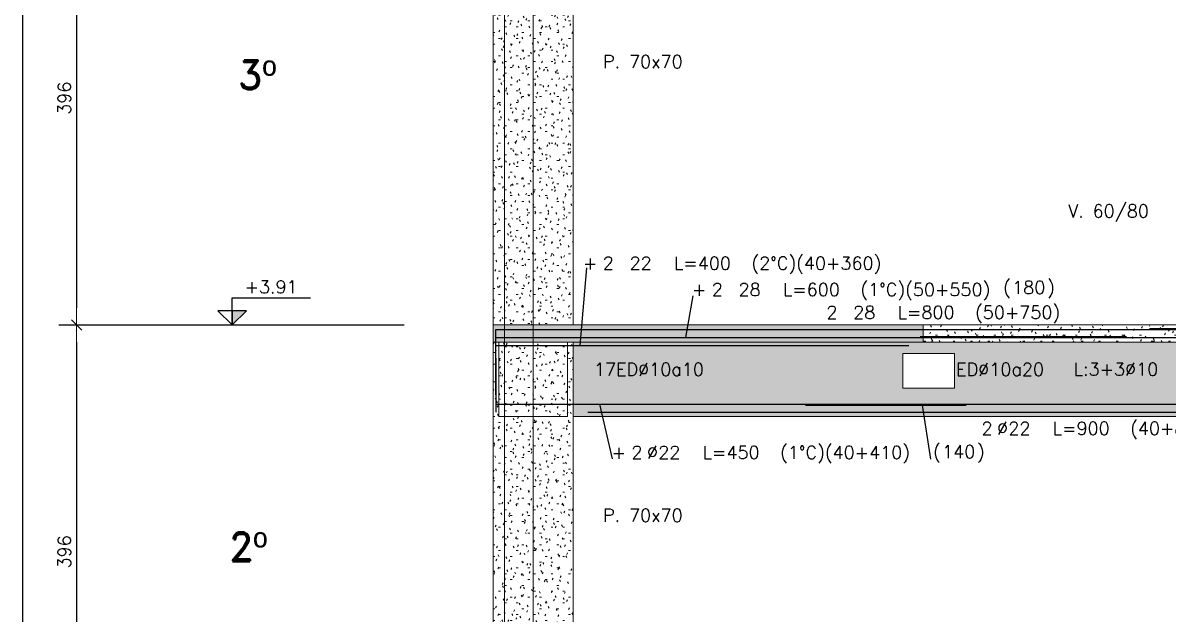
# Model space of a CAD drawing. Extents: x -3544 to 11711, y -11366 to 8565.
# Drawn here: x -58 to 941, y 2371 to 2887 of the extents above; entities that cross this region are included whole.
import ezdxf
from ezdxf.enums import TextEntityAlignment as Align

# ---------------------------------------------------------------- set-up
doc = ezdxf.new("R2010")
doc.units = 0
doc.header["$LTSCALE"] = 30
doc.header["$MEASUREMENT"] = 0
doc.linetypes.add('EJE2$0$RLE-PROYECCION', pattern=[0.71438, 0.47625, -0.23813])
doc.layers.get('0').update_dxf_attribs({"linetype": 'CONTINUOUS'})
doc.layers.add('EJE2$0$RLA-ACHURADO', color=30, linetype='EJE2$0$RLE-PROYECCION', lineweight=15, transparency=0.7)
for name, color, linetype, lineweight in [('EJE2$0$RLA-CONTORNO', 30, 'CONTINUOUS', 15), ('EJE2$0$RLA-COTAS', 7, 'CONTINUOUS', 9), ('EJE2$0$RLA-EJES', 1, 'CONTINUOUS', 9), ('EJE2$0$RLA-TEXTOS-1', 9, 'CONTINUOUS', 9)]:
    doc.layers.add(name, color=color, linetype=linetype, lineweight=lineweight)
for name, color, linetype in [('EJE2$0$RLA-FE', 7, 'CONTINUOUS'), ('EJE2$0$RLA-TEXTOS-FE', 9, 'CONTINUOUS'), ('EJE2$0$RLA-TEXTOS2', 6, 'CONTINUOUS'), ('RLA-FORMATO', 7, 'CONTINUOUS')]:
    doc.layers.add(name, color=color, linetype=linetype)
doc.styles.add('EJE2$0$RomanD', font='romand.shx', dxfattribs={"height": 31.5})
doc.styles.add('EJE2$0$RomanS', font='romans.shx', dxfattribs={"height": 11.25})
doc.dimstyles.new('EJE2$0$ING-50', dxfattribs={"dimscale": 50, "dimtxt": 0.27, "dimasz": 0.3, "dimexe": 0, "dimexo": 0, "dimgap": 0.1, "dimtad": 1, "dimdec": 1, "dimzin": 12, "dimdsep": 46, "dimtxsty": 'EJE2$0$RomanS', "dimblk": 'EJE2$0$TICK1', "dimblk1": 'EJE2$0$TICK1', "dimblk2": 'EJE2$0$TICK1', "dimcen": 0.09, "dimclrd": 2, "dimclre": 1, "dimclrt": 3, "dimadec": 0, "dimazin": 0, "dimtfac": 1, "dimtdec": 0, "dimtix": 1, "dimtmove": 2, "dimatfit": 3, "dimldrblk": 'EJE2$0$TICK1', "dimfxl": 0, "dimfxlon": 1, "dimtolj": 1, "dimtzin": 0, "dimarcsym": 0})
pattern_1 = [(0, (-1898.762, -1266.802), (20.32, 5.08), [1.676, -13.564, 1.676, -13.564, -81.28]), (0, (-1898.762, -1266.802), (20.32, 5.08), [-30.48, 1.676, -28.804, 1.676, -13.564, -35.56]), (0, (-1898.762, -1266.802), (20.32, 5.08), [-76.2, 1.676, -8.484, 1.676, -23.724]), (120, (-1891.142, -1264.262), (-14.559409, 15.057636), [1.676, -13.564, 1.676, -13.564, -81.28]), (120, (-1891.142, -1264.262), (-14.559409, 15.057636), [-30.48, 1.676, -28.804, 1.676, -13.564, -35.56]), (120, (-1891.142, -1264.262), (-14.559409, 15.057636), [-76.2, 1.676, -8.484, 1.676, -23.724]), (240, (-1888.602, -1254.102), (-5.760591, -20.137636), [1.676, -13.564, 1.676, -13.564, -81.28]), (240, (-1888.602, -1254.102), (-5.760591, -20.137636), [-30.48, 1.676, -28.804, 1.676, -13.564, -35.56]), (240, (-1888.602, -1254.102), (-5.760591, -20.137636), [-76.2, 1.676, -8.484, 1.676, -23.724])]

# ---------------------------------------------------------------- blocks, each defined once
blk = doc.blocks.new('EJE2$0$TICK1')
for points in [[(-1, 0), (1, 0)], [(-0.3, -0.3), (0.3, 0.3)]]:
    blk.add_lwpolyline(points)
blk = doc.blocks.new('EJE2$0$DIMBLOCK12-EJE 2')
at = {"layer": 'EJE2$0$RLA-COTAS', "color": 2, "lineweight": -2, "transparency": 16777216}
blk.add_line((-2792.71, 772), (-2792.71, 406), dxfattribs=at)
at = {"layer": 'EJE2$0$RLA-COTAS', "color": 2, "lineweight": -2, "transparency": 16777216, "xscale": 15, "yscale": 15, "zscale": 15}
for p, rotation in [((-2792.71, 787), 90), ((-2792.71, 391), 270)]:
    blk.add_blockref('EJE2$0$TICK1', p, dxfattribs=dict(at, rotation=rotation))
at = {"layer": 'EJE2$0$RLA-COTAS', "color": 3, "transparency": 16777216, "insert": (-2803.34, 589), "char_height": 11.25, "attachment_point": 5, "rotation": 90, "style": 'EJE2$0$RomanS'}
blk.add_mtext('\\A1;396', dxfattribs=at)
blk = doc.blocks.new('EJE2$0$DIMBLOCK13-EJE 2')
at = {"layer": 'EJE2$0$RLA-COTAS', "color": 2, "lineweight": -2, "transparency": 16777216}
blk.add_line((-2792.71, 376), (-2792.71, 10), dxfattribs=at)
at = {"layer": 'EJE2$0$RLA-COTAS', "color": 2, "lineweight": -2, "transparency": 16777216, "xscale": 15, "yscale": 15, "zscale": 15}
for p, rotation in [((-2792.71, 391), 90), ((-2792.71, -5), 270)]:
    blk.add_blockref('EJE2$0$TICK1', p, dxfattribs=dict(at, rotation=rotation))
at = {"layer": 'EJE2$0$RLA-COTAS', "color": 3, "transparency": 16777216, "insert": (-2803.34, 193), "char_height": 11.25, "attachment_point": 5, "rotation": 90, "style": 'EJE2$0$RomanS'}
blk.add_mtext('\\A1;396', dxfattribs=at)
blk = doc.blocks.new('EJE2$0$nivel-el')
blk.add_hatch(color=1).paths.add_polyline_path([(0, 0), (12.5, 12.5), (0, 12.5)])
at = {"color": 3}
blk.add_lwpolyline([(0, 0), (12.5, 12.5), (-12.5, 12.5), (0, 0), (0, 23.61), (68.35, 23.61)], dxfattribs=at)
blk.add_lwpolyline([(0, 0), (12.5, 12.5), (0, 12.5), (0, 0)])
at = {"color": 3, "style": 'EJE2$0$RomanS', "flags": 4}
blk.add_attdef('%%P0.00', text='', height=11.25, dxfattribs=at).set_placement((33.96, 27.67), align=Align.CENTER)
blk = doc.blocks.new('*U34')
at = {"layer": 'EJE2$0$RLA-FE'}
for p, q in [((0, -50), (0, 0)), ((0, 0), (668.21, 0)), ((668.21, 0), (718.21, 0)), ((718.21, 0), (750, 0)), ((750, 0), (750, 0))]:
    blk.add_line(p, q, dxfattribs=at)
at = {"layer": 'EJE2$0$RLA-FE', "color": 3, "style": 'EJE2$0$RomanS', "flags": 8}
for tag, p in [('F=', (283.44, 9.32)), ('NUM', (297.85, 9.32))]:
    blk.add_attdef(tag, text='', height=11.25, dxfattribs=at).set_placement(p, align=Align.RIGHT)
at = {"layer": 'EJE2$0$RLA-FE', "color": 3, "style": 'EJE2$0$RomanS'}
for tag, p, flags in [('PHI', (301.74, 9.54), 14), ('DIAM', (311.6, 9.32), 12), ('MINUS', (333.62, 9.32), 13), ('MARK', (347.01, 9.32), 13), ('TEXTO_FE1', (350.31, 9.32), 8), ('TEXTO_FE2', (417.83, 9.34), 8), ('TIPO', (373.8, -75.78), 13), ('NVECES', (359.93, -94.72), 13), ('NUMFE', (363.86, -114.48), 13), ('CAPA', (372.06, -133.6), 13), ('DESPLAZA', (278.34, -151.59), 13), ('ESPACIO', (284.39, -169.95), 13), ('CANT', (298.23, -188.75), 13)]:
    blk.add_attdef(tag, p, '', height=11.25, dxfattribs=dict(at, flags=flags))
blk = doc.blocks.new('*U228')
at = {"layer": 'EJE2$0$RLA-FE'}
for q in [(0, 0), (1068.21, 0)]:
    blk.add_line((0, 0), q, dxfattribs=at)
at = {"layer": 'EJE2$0$RLA-FE', "color": 3, "style": 'EJE2$0$RomanS', "flags": 8}
for tag, p in [('F=', (557.32, 9.32)), ('NUM', (571.73, 9.32))]:
    blk.add_attdef(tag, text='', height=11.25, dxfattribs=at).set_placement(p, align=Align.RIGHT)
at = {"layer": 'EJE2$0$RLA-FE', "color": 3, "style": 'EJE2$0$RomanS'}
for tag, p, flags in [('PHI', (575.63, 9.54), 14), ('DIAM', (585.48, 9.32), 12), ('MINUS', (607.5, 9.32), 13), ('MARK', (620.89, 9.32), 13), ('TEXTO_FE1', (624.19, 9.32), 8), ('TEXTO_FE2', (691.71, 9.34), 8), ('TIPO', (573.8, -75.78), 13), ('NVECES', (559.93, -94.72), 13), ('NUMFE', (563.86, -114.48), 13), ('CAPA', (572.06, -133.6), 13), ('DESPLAZA', (278.34, -151.59), 13), ('ESPACIO', (284.39, -169.95), 13), ('CANT', (298.23, -188.75), 13)]:
    blk.add_attdef(tag, p, '', height=11.25, dxfattribs=dict(at, flags=flags))
blk = doc.blocks.new('*U37')
at = {"layer": 'EJE2$0$RLA-FE', "color": 6}
blk.add_line((0, 1), (180, 1), dxfattribs=at)
at = {"layer": 'EJE2$0$RLA-FE', "color": 3, "style": 'EJE2$0$RomanS', "flags": 8}
for tag, p in [('(', (75.66, 11.14)), ('EMP', (94.68, 11.14)), (')', (113.99, 11.14))]:
    blk.add_attdef(tag, text='', height=11.25, dxfattribs=at).set_placement(p, align=Align.CENTER)
blk = doc.blocks.new('*U41')
at = {"layer": 'EJE2$0$RLA-FE'}
for p, q in [((0, -50), (0, 0)), ((0, 0), (468.21, 0)), ((468.21, 0), (518.21, 0)), ((518.21, 0), (550, 0)), ((550, 0), (550, 0))]:
    blk.add_line(p, q, dxfattribs=at)
at = {"layer": 'EJE2$0$RLA-FE', "color": 3, "style": 'EJE2$0$RomanS', "flags": 8}
for tag, p in [('F=', (183.44, 36.32)), ('NUM', (197.85, 36.32))]:
    blk.add_attdef(tag, text='', height=11.25, dxfattribs=at).set_placement(p, align=Align.RIGHT)
at = {"layer": 'EJE2$0$RLA-FE', "color": 3, "style": 'EJE2$0$RomanS'}
for tag, p, flags in [('PHI', (201.74, 36.54), 14), ('DIAM', (211.6, 36.32), 12), ('MINUS', (233.62, 36.32), 13), ('MARK', (247.01, 36.32), 13), ('TEXTO_FE1', (250.31, 36.32), 8), ('TEXTO_FE2', (317.83, 36.34), 8), ('TIPO', (273.8, -75.78), 13), ('NVECES', (259.93, -94.72), 13), ('NUMFE', (263.86, -114.48), 13), ('CAPA', (272.06, -133.6), 13), ('DESPLAZA', (278.34, -151.59), 13), ('ESPACIO', (284.39, -169.95), 13), ('CANT', (298.23, -188.75), 13)]:
    blk.add_attdef(tag, p, '', height=11.25, dxfattribs=dict(at, flags=flags))
blk = doc.blocks.new('*U227')
at = {"layer": 'EJE2$0$RLA-FE'}
for q in [(0, 0), (1068.21, 0)]:
    blk.add_line((0, 0), q, dxfattribs=at)
at = {"layer": 'EJE2$0$RLA-FE', "color": 3, "style": 'EJE2$0$RomanS', "flags": 8}
for tag, p in [('F=', (445.62, 36.32)), ('NUM', (460.03, 36.32))]:
    blk.add_attdef(tag, text='', height=11.25, dxfattribs=at).set_placement(p, align=Align.RIGHT)
at = {"layer": 'EJE2$0$RLA-FE', "color": 3, "style": 'EJE2$0$RomanS'}
for tag, p, flags in [('PHI', (463.93, 36.54), 14), ('DIAM', (473.78, 36.32), 12), ('MINUS', (495.8, 36.32), 13), ('MARK', (509.19, 36.32), 13), ('TEXTO_FE1', (512.49, 36.32), 8), ('TEXTO_FE2', (580.02, 36.34), 8), ('TIPO', (573.8, -75.78), 13), ('NVECES', (559.93, -94.72), 13), ('NUMFE', (563.86, -114.48), 13), ('CAPA', (572.06, -133.6), 13), ('DESPLAZA', (278.34, -151.59), 13), ('ESPACIO', (284.39, -169.95), 13), ('CANT', (298.23, -188.75), 13)]:
    blk.add_attdef(tag, p, '', height=11.25, dxfattribs=dict(at, flags=flags))
blk = doc.blocks.new('*U42')
at = {"layer": 'EJE2$0$RLA-FE', "color": 6}
blk.add_line((0, 1), (180, 1), dxfattribs=at)
at = {"layer": 'EJE2$0$RLA-FE', "color": 3, "style": 'EJE2$0$RomanS', "flags": 8}
for tag, p in [('(', (75.66, 38.14)), (')', (113.99, 38.14)), ('EMP', (94.68, 38.14))]:
    blk.add_attdef(tag, text='', height=11.25, dxfattribs=at).set_placement(p, align=Align.CENTER)
blk = doc.blocks.new('*U50')
at = {"layer": 'EJE2$0$RLA-FE'}
for p, q in [((0, -40), (0, 0)), ((0, 0), (278.21, 0)), ((278.21, 0), (328.21, 0)), ((328.21, 0), (360, 0)), ((360, 0), (360, 0))]:
    blk.add_line(p, q, dxfattribs=at)
at = {"layer": 'EJE2$0$RLA-FE', "color": 3, "style": 'EJE2$0$RomanS', "flags": 8}
for tag, p in [('F=', (88.44, 66.32)), ('NUM', (102.85, 66.32))]:
    blk.add_attdef(tag, text='', height=11.25, dxfattribs=at).set_placement(p, align=Align.RIGHT)
at = {"layer": 'EJE2$0$RLA-FE', "color": 3, "style": 'EJE2$0$RomanS'}
for tag, p, flags in [('PHI', (106.74, 66.54), 14), ('DIAM', (116.6, 66.32), 12), ('MINUS', (138.62, 66.32), 13), ('MARK', (152.01, 66.32), 13), ('TEXTO_FE1', (155.31, 66.32), 8), ('TEXTO_FE2', (222.83, 66.34), 8), ('TIPO', (178.8, -75.78), 13), ('NVECES', (164.93, -94.72), 13), ('NUMFE', (168.86, -114.48), 13), ('CAPA', (177.06, -133.6), 13), ('DESPLAZA', (278.34, -151.59), 13), ('ESPACIO', (284.39, -169.95), 13), ('CANT', (298.23, -188.75), 13)]:
    blk.add_attdef(tag, p, '', height=11.25, dxfattribs=dict(at, flags=flags))
blk = doc.blocks.new('*U214')
at = {"layer": 'EJE2$0$RLA-FE'}
for p, q in [((0, 40), (0, 0)), ((80.28, 0), (858.49, 0)), ((828.21, 0), (860, 0)), ((858.49, 0), (908.49, 0)), ((860, 0), (860, 0))]:
    blk.add_line(p, q, dxfattribs=at)
at = {"layer": 'EJE2$0$RLA-FE', "color": 3, "style": 'EJE2$0$RomanS', "flags": 8}
for tag, p in [('F=', (338.44, -19.89)), ('NUM', (352.85, -19.89))]:
    blk.add_attdef(tag, text='', height=11.25, dxfattribs=at).set_placement(p, align=Align.RIGHT)
at = {"layer": 'EJE2$0$RLA-FE', "color": 3, "style": 'EJE2$0$RomanS'}
for tag, p, flags in [('DIAM', (366.6, -19.89), 12), ('MINUS', (388.62, -19.89), 13), ('MARK', (402.01, -19.89), 13), ('TEXTO_FE1', (405.31, -19.89), 8), ('PHI', (437.02, -19.68), 12), ('TEXTO_FE2', (472.83, -19.88), 8), ('TIPO', (428.8, -57.92), 13), ('NVECES', (414.93, -76.86), 13), ('NUMFE', (418.86, -96.62), 13), ('CAPA', (427.06, -115.74), 13), ('DESPLAZA', (277.18, -134.17), 13), ('ESPACIO', (283.22, -152.53), 13), ('CANT', (297.06, -171.33), 13)]:
    blk.add_attdef(tag, p, '', height=11.25, dxfattribs=dict(at, flags=flags))
blk = doc.blocks.new('*U59')
at = {"layer": 'EJE2$0$RLA-FE'}
for p, q in [((0, 40), (0, 0)), ((0, 0), (328.21, 0)), ((328.21, 0), (378.21, 0)), ((378.21, 0), (410, 0)), ((410, 0), (410, 0))]:
    blk.add_line(p, q, dxfattribs=at)
at = {"layer": 'EJE2$0$RLA-FE', "color": 3, "style": 'EJE2$0$RomanS', "flags": 8}
for tag, p in [('F=', (113.44, -47.89)), ('NUM', (127.85, -47.89))]:
    blk.add_attdef(tag, text='', height=11.25, dxfattribs=at).set_placement(p, align=Align.RIGHT)
at = {"layer": 'EJE2$0$RLA-FE', "color": 3, "style": 'EJE2$0$RomanS'}
for tag, p, flags in [('PHI', (131.74, -47.68), 12), ('DIAM', (141.6, -47.89), 12), ('MINUS', (163.62, -47.89), 13), ('MARK', (177.01, -47.89), 13), ('TEXTO_FE1', (180.31, -47.89), 8), ('TEXTO_FE2', (247.83, -47.88), 8), ('TIPO', (203.8, -57.92), 13), ('NVECES', (189.93, -76.86), 13), ('NUMFE', (193.86, -96.62), 13), ('CAPA', (202.06, -115.74), 13), ('DESPLAZA', (277.18, -134.17), 13), ('ESPACIO', (283.22, -152.53), 13), ('CANT', (297.06, -171.33), 13)]:
    blk.add_attdef(tag, p, '', height=11.25, dxfattribs=dict(at, flags=flags))
blk = doc.blocks.new('*U64')
at = {"layer": 'EJE2$0$RLA-FE'}
for q in [(0, 0), (918.21, 0)]:
    blk.add_line((0, 0), q, dxfattribs=at)
at = {"layer": 'EJE2$0$RLA-FE', "color": 3, "style": 'EJE2$0$RomanS', "flags": 8}
for tag, p in [('F=', (408.44, -47.89)), ('NUM', (422.85, -47.89))]:
    blk.add_attdef(tag, text='', height=11.25, dxfattribs=at).set_placement(p, align=Align.RIGHT)
at = {"layer": 'EJE2$0$RLA-FE', "color": 3, "style": 'EJE2$0$RomanS'}
for tag, p, flags in [('PHI', (426.74, -47.68), 12), ('DIAM', (436.6, -47.89), 12), ('MINUS', (458.62, -47.89), 13), ('MARK', (472.01, -47.89), 13), ('TEXTO_FE1', (475.31, -47.89), 8), ('TEXTO_FE2', (542.83, -47.88), 8), ('TIPO', (498.8, -57.92), 13), ('NVECES', (484.93, -76.86), 13), ('NUMFE', (488.86, -96.62), 13), ('CAPA', (497.06, -115.74), 13), ('DESPLAZA', (277.18, -134.17), 13), ('ESPACIO', (283.22, -152.53), 13), ('CANT', (297.06, -171.33), 13)]:
    blk.add_attdef(tag, p, '', height=11.25, dxfattribs=dict(at, flags=flags))
blk = doc.blocks.new('*U213')
at = {"layer": 'EJE2$0$RLA-FE', "color": 6}
blk.add_line((0, -1), (140, -1), dxfattribs=at)
at = {"layer": 'EJE2$0$RLA-FE', "color": 3, "style": 'EJE2$0$RomanS', "flags": 8}
for tag, p in [('(', (114.53, -47.26)), ('EMP', (133.55, -47.26)), (')', (152.87, -47.26))]:
    blk.add_attdef(tag, text='', height=11.25, dxfattribs=at).set_placement(p, align=Align.CENTER)
blk = doc.blocks.new('EJE2')
at = {"layer": 'EJE2$0$RLA-ACHURADO'}
h = blk.add_hatch(dxfattribs=at)
h.set_pattern_fill('FP_1', color=256, style=0, pattern_type=2)
h.set_pattern_definition(pattern_1)
h.paths.add_polyline_path([(-2364.52, 391), (-2359.52, 391), (-2359.52, 772), (-2364.52, 772), (-2364.52, 707), (-2424.52, 707), (-2424.52, 772), (-2429.52, 772), (-2429.52, 391), (-2424.52, 391)], flags=0)
h = blk.add_hatch(dxfattribs=at)
h.set_pattern_fill('FP_1', color=256, style=0, pattern_type=2)
h.set_pattern_definition(pattern_1)
h.paths.add_polyline_path([(-30.16, 376), (2140.48, 376), (2140.48, 391), (-1734.52, 391), (-1734.52, 376), (-726.61, 376)], flags=0)
h.paths.add_polyline_path([(-2429.52, 376), (-2054.52, 376), (-2054.52, 391), (-2429.52, 391)], flags=0)
h = blk.add_hatch(dxfattribs=at)
h.set_pattern_fill('FP_1', color=256, style=0, pattern_type=2)
h.set_pattern_definition(pattern_1)
h.paths.add_polyline_path([(-1734.52, 376), (-1734.52, 391), (-2054.52, 391), (-2054.52, 376)], flags=0)
h = blk.add_hatch(dxfattribs=at)
h.set_pattern_fill('FP_1', color=256, style=0, pattern_type=2)
h.set_pattern_definition(pattern_1)
h.paths.add_polyline_path([(-2429.52, -5), (-2359.52, -5), (-2359.52, 376), (-2364.52, 376), (-2364.52, 311), (-2424.52, 311), (-2424.52, 376), (-2429.52, 376), (-2429.52, 300.96)], flags=0)
h = blk.add_hatch(dxfattribs=at)
h.set_pattern_fill('FP_1', color=256, style=0, pattern_type=2)
h.set_pattern_definition(pattern_1)
h.paths.add_polyline_path([(-2364.52, 311), (-2364.52, 376), (-2424.52, 376), (-2424.52, 311)], flags=0)
h = blk.add_hatch(dxfattribs=at)
h.set_pattern_fill('FP_1', color=256, style=0, pattern_type=2)
h.set_pattern_definition([(0, (-1898.762, -2071.1674), (20.32, 5.08), [1.676, -13.564, 1.676, -13.564, -81.28]), (0, (-1898.762, -2071.1674), (20.32, 5.08), [-30.48, 1.676, -28.804, 1.676, -13.564, -35.56]), (0, (-1898.762, -2071.1674), (20.32, 5.08), [-76.2, 1.676, -8.484, 1.676, -23.724]), (120, (-1891.142, -2068.6274), (-14.559409, 15.057636), [1.676, -13.564, 1.676, -13.564, -81.28]), (120, (-1891.142, -2068.6274), (-14.559409, 15.057636), [-30.48, 1.676, -28.804, 1.676, -13.564, -35.56]), (120, (-1891.142, -2068.6274), (-14.559409, 15.057636), [-76.2, 1.676, -8.484, 1.676, -23.724]), (240, (-1888.602, -2058.4674), (-5.760591, -20.137636), [1.676, -13.564, 1.676, -13.564, -81.28]), (240, (-1888.602, -2058.4674), (-5.760591, -20.137636), [-30.48, 1.676, -28.804, 1.676, -13.564, -35.56]), (240, (-1888.602, -2058.4674), (-5.760591, -20.137636), [-76.2, 1.676, -8.484, 1.676, -23.724])])
h.paths.add_polyline_path([(-1762.02, 366), (-1717.02, 366), (-1717.02, 336), (-1762.02, 336)])
h.paths.add_polyline_path([(-1429.52, 311), (-1429.52, 376), (-2359.52, 376), (-2359.52, 311)])
h.paths.add_polyline_path([(-2027.02, 366), (-2027.02, 336), (-2072.02, 336), (-2072.02, 366)])
at = {"color": 1}
blk.add_lwpolyline([(-2808.16, 391), (-2507.01, 391)], dxfattribs=at)
at = {"layer": 'EJE2$0$RLA-CONTORNO'}
for p, q in [((-2429.52, 391), (-2429.52, 772)), ((-2359.52, 391), (-2359.52, 772)), ((-2054.52, 391), (-2429.52, 391)), ((-2429.52, 391), (-2429.52, 376)), ((-2054.52, 376), (-2054.52, 391)), ((-2054.52, 391), (-1734.52, 391)), ((-2429.52, -5), (-2429.52, 376)), ((-2429.52, 376), (-2424.52, 376)), ((-2424.52, 376), (-2424.52, 311)), ((-2364.52, 376), (-2424.51, 376)), ((-2364.52, 376), (-2054.52, 376)), ((-2364.52, 311), (-2364.52, 376)), ((-2359.52, -5), (-2359.52, 376)), ((-1734.52, 376), (-2054.52, 376)), ((-2424.52, 311), (-2364.52, 311)), ((-2359.52, 311), (-1429.52, 311))]:
    blk.add_line(p, q, dxfattribs=at)
blk.add_lwpolyline([(-2072.02, 336), (-2027.02, 336), (-2027.02, 366), (-2072.02, 366)], close=True, dxfattribs=at)
at = {"layer": 'EJE2$0$RLA-EJES'}
for p, q in [((-2419.52, -973.11), (-2419.52, 1460.5)), ((-2394.52, -973.11), (-2394.52, 1447.52))]:
    blk.add_line(p, q, dxfattribs=at)
at = {"layer": 'EJE2$0$RLA-FE', "color": 2}
for p, q in [((-2347.87, 440.79), (-2353.87, 373)), ((-2255.36, 416.32), (-2261.73, 380)), ((-2325.36, 274.11), (-2336.31, 322)), ((-2047.68, 273.94), (-2055.03, 321))]:
    blk.add_line(p, q, dxfattribs=at)
ref = blk.add_blockref('EJE2$0$nivel-el', (-2657.01, 391))
ref.add_attrib('%%P0.00', '+3.91', dxfattribs={"color": 3, "height": 11.25, "style": 'EJE2$0$RomanS'}).set_placement((-2623.05, 418.67), align=Align.CENTER)
at = {"layer": 'EJE2$0$RLA-FE'}
ref = blk.add_blockref('*U50', (-2427.02, 373), dxfattribs=at)
ref.add_attrib('DIAM', '22', (-2310.42, 439.32), dxfattribs={"color": 3, "height": 11.25, "style": 'EJE2$0$RomanS'})
ref.add_attrib('NUM', '2', dxfattribs={"color": 3, "height": 11.25, "style": 'EJE2$0$RomanS'}).set_placement((-2324.17, 439.32), align=Align.RIGHT)
ref.add_attrib('TEXTO_FE1', 'L=400', (-2271.71, 439.32), dxfattribs={"color": 3, "height": 11.25, "style": 'EJE2$0$RomanS'})
ref.add_attrib('TEXTO_FE2', '(2°C)(40+360)', (-2204.19, 439.34), dxfattribs={"color": 3, "height": 11.25, "style": 'EJE2$0$RomanS'})
ref.add_attrib('F=', '+', dxfattribs={"color": 3, "height": 11.25, "style": 'EJE2$0$RomanS'}).set_placement((-2338.58, 439.32), align=Align.RIGHT)
ref = blk.add_blockref('*U41', (-2427.02, 380), dxfattribs=at)
ref.add_attrib('DIAM', '28', (-2215.42, 416.32), dxfattribs={"color": 3, "height": 11.25, "style": 'EJE2$0$RomanS'})
ref.add_attrib('NUM', '2', dxfattribs={"color": 3, "height": 11.25, "style": 'EJE2$0$RomanS'}).set_placement((-2229.17, 416.32), align=Align.RIGHT)
ref.add_attrib('TEXTO_FE1', 'L=600', (-2176.71, 416.32), dxfattribs={"color": 3, "height": 11.25, "style": 'EJE2$0$RomanS'})
ref.add_attrib('TEXTO_FE2', '(1°C)(50+550)', (-2109.19, 416.34), dxfattribs={"color": 3, "height": 11.25, "style": 'EJE2$0$RomanS'})
ref.add_attrib('F=', '+', dxfattribs={"color": 3, "height": 11.25, "style": 'EJE2$0$RomanS'}).set_placement((-2243.58, 416.32), align=Align.RIGHT)
ref = blk.add_blockref('*U42', (-2057.02, 380), dxfattribs=at)
ref.add_attrib('EMP', '180', dxfattribs={"color": 3, "height": 11.25, "style": 'EJE2$0$RomanS'}).set_placement((-1962.34, 418.14), align=Align.CENTER)
ref.add_attrib('(', '(', dxfattribs={"color": 3, "height": 11.25, "style": 'EJE2$0$RomanS'}).set_placement((-1981.36, 418.14), align=Align.CENTER)
ref.add_attrib(')', ')', dxfattribs={"color": 3, "height": 11.25, "style": 'EJE2$0$RomanS'}).set_placement((-1943.02, 418.14), align=Align.CENTER)
for name, p in [('*U227', (-2057.02, 380)), ('*U228', (-1857.02, 387)), ('*U64', (-2157.02, 322))]:
    blk.add_blockref(name, p, dxfattribs=at)
ref = blk.add_blockref('*U34', (-2427.02, 387), dxfattribs=at)
ref.add_attrib('DIAM', '28', (-2115.42, 396.32), dxfattribs={"color": 3, "height": 11.25, "style": 'EJE2$0$RomanS'})
ref.add_attrib('NUM', '2', dxfattribs={"color": 3, "height": 11.25, "style": 'EJE2$0$RomanS'}).set_placement((-2129.17, 396.32), align=Align.RIGHT)
ref.add_attrib('TEXTO_FE1', 'L=800', (-2076.71, 396.32), dxfattribs={"color": 3, "height": 11.25, "style": 'EJE2$0$RomanS'})
ref.add_attrib('TEXTO_FE2', '(50+750)', (-2009.19, 396.34), dxfattribs={"color": 3, "height": 11.25, "style": 'EJE2$0$RomanS'})
ref = blk.add_blockref('*U37', (-1857.02, 387), dxfattribs=at)
ref.add_attrib('EMP', '180', dxfattribs={"color": 3, "height": 11.25, "style": 'EJE2$0$RomanS'}).set_placement((-1762.34, 398.14), align=Align.CENTER)
ref.add_attrib('(', '(', dxfattribs={"color": 3, "height": 11.25, "style": 'EJE2$0$RomanS'}).set_placement((-1781.36, 398.14), align=Align.CENTER)
ref.add_attrib(')', ')', dxfattribs={"color": 3, "height": 11.25, "style": 'EJE2$0$RomanS'}).set_placement((-1743.02, 398.14), align=Align.CENTER)
ref = blk.add_blockref('*U59', (-2427.02, 322), dxfattribs=at)
ref.add_attrib('DIAM', '22', (-2285.42, 274.11), dxfattribs={"color": 3, "height": 11.25, "style": 'EJE2$0$RomanS'})
ref.add_attrib('NUM', '2', dxfattribs={"color": 3, "height": 11.25, "style": 'EJE2$0$RomanS'}).set_placement((-2299.17, 274.11), align=Align.RIGHT)
ref.add_attrib('TEXTO_FE1', 'L=450', (-2246.71, 274.11), dxfattribs={"color": 3, "height": 11.25, "style": 'EJE2$0$RomanS'})
ref.add_attrib('TEXTO_FE2', '(1°C)(40+410)', (-2179.19, 274.12), dxfattribs={"color": 3, "height": 11.25, "style": 'EJE2$0$RomanS'})
ref.add_attrib('PHI', '%%C', (-2295.27, 274.32), dxfattribs={"color": 3, "height": 11.25, "style": 'EJE2$0$RomanS'})
ref.add_attrib('F=', '+', dxfattribs={"color": 3, "height": 11.25, "style": 'EJE2$0$RomanS'}).set_placement((-2313.58, 274.11), align=Align.RIGHT)
ref = blk.add_blockref('*U214', (-2427.02, 315), dxfattribs=at)
ref.add_attrib('DIAM', '22', (-1980.14, 295.11), dxfattribs={"color": 3, "height": 11.25, "style": 'EJE2$0$RomanS'})
ref.add_attrib('NUM', '2', dxfattribs={"color": 3, "height": 11.25, "style": 'EJE2$0$RomanS'}).set_placement((-1993.89, 295.11), align=Align.RIGHT)
ref.add_attrib('TEXTO_FE1', 'L=900', (-1941.43, 295.11), dxfattribs={"color": 3, "height": 11.25, "style": 'EJE2$0$RomanS'})
ref.add_attrib('TEXTO_FE2', '(40+860)', (-1873.91, 295.12), dxfattribs={"color": 3, "height": 11.25, "style": 'EJE2$0$RomanS'})
ref.add_attrib('PHI', '%%C', (-1990, 295.32), dxfattribs={"color": 3, "height": 11.25, "style": 'EJE2$0$RomanS'})
ref = blk.add_blockref('*U213', (-2157.02, 322), dxfattribs=at)
ref.add_attrib('EMP', '140', dxfattribs={"color": 3, "height": 11.25, "style": 'EJE2$0$RomanS'}).set_placement((-2023.47, 274.74), align=Align.CENTER)
ref.add_attrib('(', '(', dxfattribs={"color": 3, "height": 11.25, "style": 'EJE2$0$RomanS'}).set_placement((-2042.49, 274.74), align=Align.CENTER)
ref.add_attrib(')', ')', dxfattribs={"color": 3, "height": 11.25, "style": 'EJE2$0$RomanS'}).set_placement((-2004.15, 274.74), align=Align.CENTER)
at = {"layer": 'EJE2$0$RLA-TEXTOS-1', "char_height": 11.25, "attachment_point": 5, "style": 'EJE2$0$RomanS'}
for s, insert, width, line_spacing_factor in [('P. 70x70', (-2298.85, 620.91), 129.8188, 0.983083), ('V. 60/80', (-1892.7, 488.54), 77.8962, 0.941778), ('P. 70x70', (-2298.85, 224.91), 129.8188, 0.983083)]:
    blk.add_mtext(s, dxfattribs=dict(at, insert=insert, width=width, line_spacing_factor=line_spacing_factor))
at = {"layer": 'EJE2$0$RLA-TEXTOS-FE', "color": 9, "style": 'EJE2$0$RomanS'}
for s, p in [('17ED%%C10a10', (-2293.55, 346.64)), ('ED%%C10a20', (-1987.36, 346.64)), ('L:3+3%%C10', (-1886.31, 346.79))]:
    blk.add_text(s, height=11.25, dxfattribs=at).set_placement(p, align=Align.CENTER)
at = {"layer": 'EJE2$0$RLA-TEXTOS2', "color": 5, "char_height": 25, "width": 300, "attachment_point": 5, "line_spacing_factor": 0.941778, "style": 'EJE2$0$RomanD'}
for s, insert in [('3º', (-2635.18, 609.26)), ('2º', (-2643.14, 197.48))]:
    blk.add_mtext(s, dxfattribs=dict(at, insert=insert))
at = {"layer": 'EJE2$0$RLA-COTAS'}
for base, p1, p2, picture, middle in [((-2792.71, 391), (-2787.71, 787), (-2787.71, 391), 'EJE2$0$DIMBLOCK12-EJE 2', (-2803.34, 589)), ((-2792.71, -5), (-2787.71, 391), (-2787.71, -5), 'EJE2$0$DIMBLOCK13-EJE 2', (-2803.34, 193))]:
    dim = blk.add_linear_dim(base=base, p1=p1, p2=p2, angle=90, dimstyle='EJE2$0$ING-50', override={"dimexe": 0, "dimexo": 0, "dimdec": 1, "dimfxl": 0, "dimfxlon": 1}, dxfattribs=at)
    dim.commit()
    dim.dimension.update_dxf_attribs({"geometry": picture, "text_midpoint": middle})

msp = doc.modelspace()

# ---------------------------------------------------------------- linework, layer by layer
at = {"layer": 'RLA-FORMATO', "color": 6, "linetype": 'Continuous'}
msp.add_line((-58.1, 68.1), (-58.1, 4123.1), dxfattribs=at)

# ---------------------------------------------------------------- block references
msp.add_blockref('EJE2', (2781.39, 2232.23))

doc.saveas('drawing.dxf')
